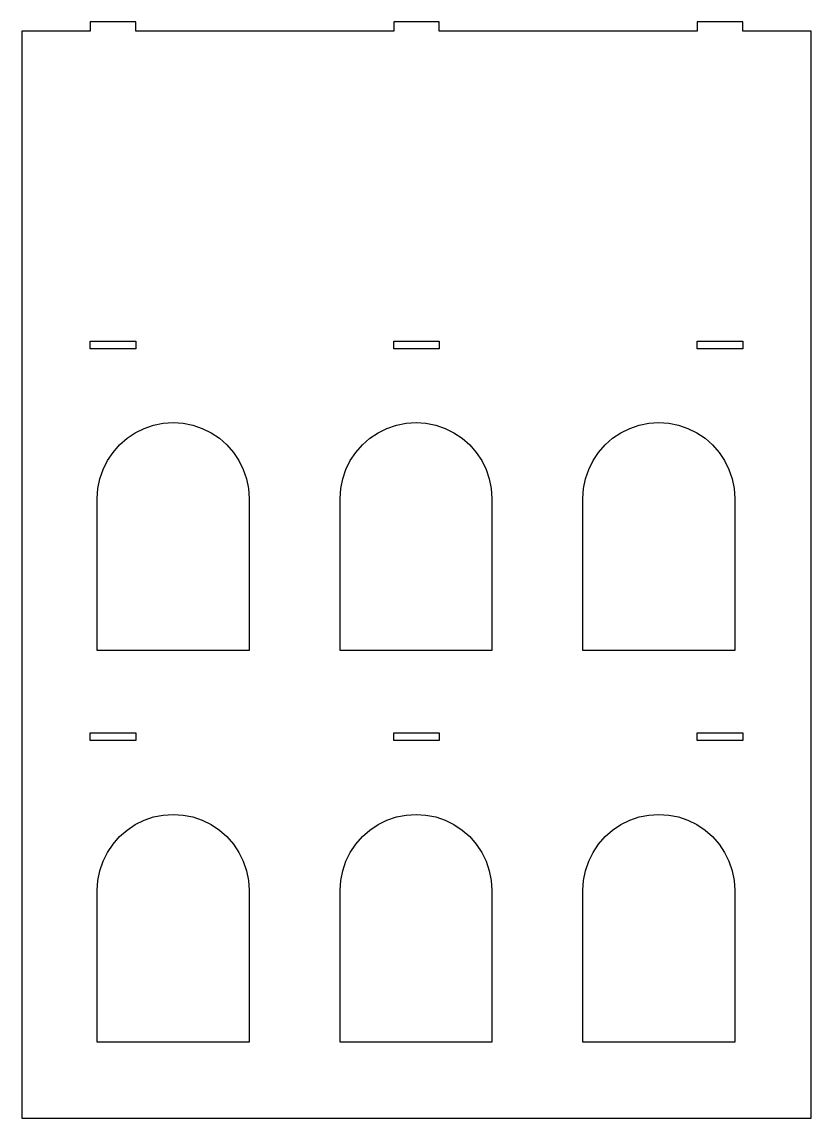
# Model space of a CAD drawing. Header units: millimetres. Extents: x 37660 to 37991, y 25750 to 26208.
import ezdxf

# ---------------------------------------------------------------- set-up
doc = ezdxf.new("R2010")
doc.units = ezdxf.units.MM
doc.layers.add('Layer3', color=31, linetype='Continuous')

msp = doc.modelspace()

# ---------------------------------------------------------------- linework, layer by layer
at = {"layer": 'Layer3'}
for points in [[(37990.62, 26204.56), (37962.04, 26204.56), (37962.04, 26208.37), (37942.99, 26208.37), (37942.99, 26204.56), (37835.04, 26204.56), (37835.04, 26208.37), (37815.99, 26208.37), (37815.99, 26204.56), (37708.04, 26204.56), (37708.04, 26208.37), (37688.99, 26208.37), (37688.99, 26204.56), (37660.42, 26204.56), (37660.42, 25749.96), (37990.62, 25749.96)], [(37708.04, 26074.83), (37708.04, 26071.65), (37688.99, 26071.65), (37688.99, 26074.83)], [(37815.99, 26074.83), (37835.04, 26074.83), (37835.04, 26071.65), (37815.99, 26071.65)], [(37942.99, 26074.83), (37962.04, 26074.83), (37962.04, 26071.65), (37942.99, 26071.65)], [(37739.59, 26036.53), (37743.05, 26034.23), (37746.17, 26031.49), (37748.91, 26028.36), (37751.22, 26024.91), (37753.05, 26021.19), (37754.39, 26017.25), (37755.2, 26013.18), (37755.47, 26009.04), (37755.47, 25945.54), (37691.97, 25945.54), (37691.97, 26009.04), (37692.24, 26013.18), (37693.05, 26017.25), (37694.39, 26021.19), (37696.22, 26024.91), (37698.53, 26028.36), (37701.27, 26031.49), (37704.39, 26034.23), (37707.84, 26036.53), (37711.57, 26038.37), (37715.5, 26039.7), (37719.58, 26040.52), (37723.72, 26040.79), (37727.86, 26040.52), (37731.94, 26039.7), (37735.87, 26038.37)], [(37817.1, 26039.7), (37821.18, 26040.52), (37825.32, 26040.79), (37829.46, 26040.52), (37833.54, 26039.7), (37837.47, 26038.37), (37841.19, 26036.53), (37844.65, 26034.23), (37847.77, 26031.49), (37850.51, 26028.36), (37852.82, 26024.91), (37854.65, 26021.19), (37855.99, 26017.25), (37856.8, 26013.18), (37857.07, 26009.04), (37857.07, 25945.54), (37793.57, 25945.54), (37793.57, 26009.04), (37793.84, 26013.18), (37794.65, 26017.25), (37795.99, 26021.19), (37797.82, 26024.91), (37800.13, 26028.36), (37802.87, 26031.49), (37805.99, 26034.23), (37809.44, 26036.53), (37813.17, 26038.37)], [(37901.73, 26028.36), (37904.47, 26031.49), (37907.59, 26034.23), (37911.04, 26036.53), (37914.77, 26038.37), (37918.7, 26039.7), (37922.78, 26040.52), (37926.92, 26040.79), (37931.06, 26040.52), (37935.14, 26039.7), (37939.07, 26038.37), (37942.79, 26036.53), (37946.25, 26034.23), (37949.37, 26031.49), (37952.11, 26028.36), (37954.42, 26024.91), (37956.25, 26021.19), (37957.59, 26017.25), (37958.4, 26013.18), (37958.67, 26009.04), (37958.67, 25945.54), (37895.17, 25945.54), (37895.17, 26009.04), (37895.44, 26013.18), (37896.25, 26017.25), (37897.59, 26021.19), (37899.42, 26024.91)], [(37708.04, 25911), (37708.04, 25907.82), (37688.99, 25907.82), (37688.99, 25911)], [(37815.99, 25911), (37835.04, 25911), (37835.04, 25907.82), (37815.99, 25907.82)], [(37942.99, 25911), (37962.04, 25911), (37962.04, 25907.82), (37942.99, 25907.82)], [(37731.94, 25875.87), (37735.87, 25874.54), (37739.59, 25872.7), (37743.05, 25870.4), (37746.17, 25867.66), (37748.91, 25864.53), (37751.22, 25861.08), (37753.05, 25857.36), (37754.39, 25853.42), (37755.2, 25849.35), (37755.47, 25845.21), (37755.47, 25781.71), (37691.97, 25781.71), (37691.97, 25845.21), (37692.24, 25849.35), (37693.05, 25853.42), (37694.39, 25857.36), (37696.22, 25861.08), (37698.53, 25864.53), (37701.27, 25867.66), (37704.39, 25870.4), (37707.84, 25872.7), (37711.57, 25874.54), (37715.5, 25875.87), (37719.58, 25876.69), (37723.72, 25876.96), (37727.86, 25876.69)], [(37821.18, 25876.69), (37825.32, 25876.96), (37829.46, 25876.69), (37833.54, 25875.87), (37837.47, 25874.54), (37841.19, 25872.7), (37844.65, 25870.4), (37847.77, 25867.66), (37850.51, 25864.53), (37852.82, 25861.08), (37854.65, 25857.36), (37855.99, 25853.42), (37856.8, 25849.35), (37857.07, 25845.21), (37857.07, 25781.71), (37793.57, 25781.71), (37793.57, 25845.21), (37793.84, 25849.35), (37794.65, 25853.42), (37795.99, 25857.36), (37797.82, 25861.08), (37800.13, 25864.53), (37802.87, 25867.66), (37805.99, 25870.4), (37809.44, 25872.7), (37813.17, 25874.54), (37817.1, 25875.87)], [(37911.04, 25872.7), (37914.77, 25874.54), (37918.7, 25875.87), (37922.78, 25876.69), (37926.92, 25876.96), (37931.06, 25876.69), (37935.14, 25875.87), (37939.07, 25874.54), (37942.79, 25872.7), (37946.25, 25870.4), (37949.37, 25867.66), (37952.11, 25864.53), (37954.42, 25861.08), (37956.25, 25857.36), (37957.59, 25853.42), (37958.4, 25849.35), (37958.67, 25845.21), (37958.67, 25781.71), (37895.17, 25781.71), (37895.17, 25845.21), (37895.44, 25849.35), (37896.25, 25853.42), (37897.59, 25857.36), (37899.42, 25861.08), (37901.73, 25864.53), (37904.47, 25867.66), (37907.59, 25870.4)]]:
    msp.add_lwpolyline(points, close=True, dxfattribs=at)

doc.saveas('drawing.dxf')
